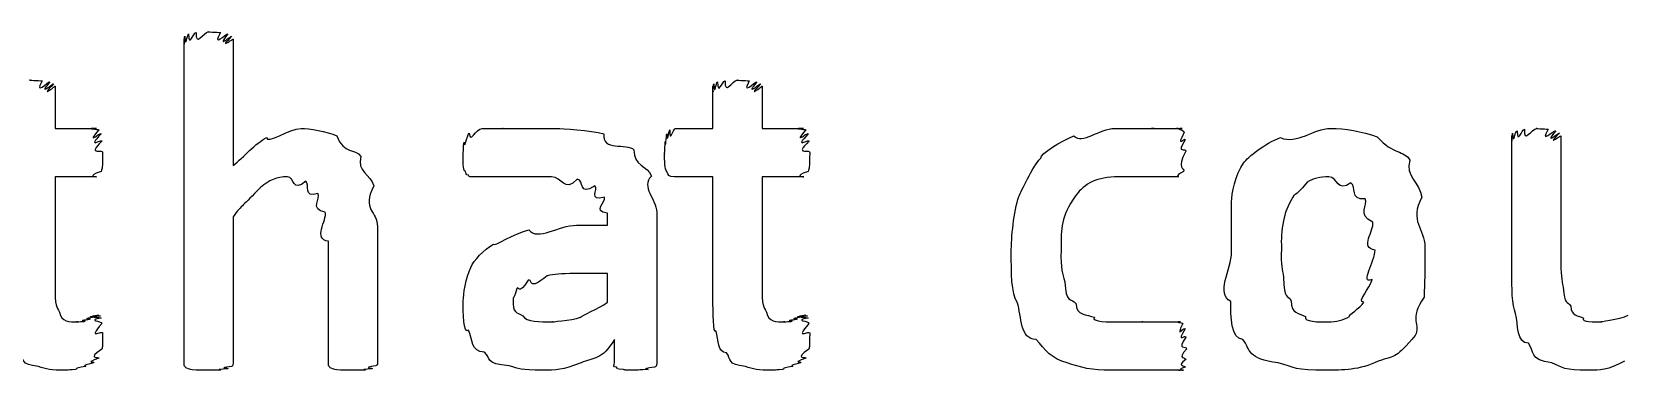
# Model space of a CAD drawing. Header units: millimetres. Extents: x 0 to 216, y 0 to 279.
# Drawn here: x 59.49 to 71.08, y 171.34 to 173.81 of the extents above; entities that cross this region are included whole.
import ezdxf

# ---------------------------------------------------------------- set-up
doc = ezdxf.new("R2010")
doc.units = ezdxf.units.MM
doc.layers.get('0').update_dxf_attribs({"linetype": 'CONTINUOUS'})

msp = doc.modelspace()

# ---------------------------------------------------------------- linework, layer by layer
at = {"color": 0}
for p, q in [((60.5966, 171.391), (60.5966, 173.75)), ((60.9547, 173.75), (60.9547, 172.829)), ((59.6554, 173.408), (59.6554, 173.1)), ((64.455, 173.1), (64.455, 173.408)), ((64.8134, 173.408), (64.8134, 173.1)), ((59.6554, 173.1), (59.9585, 173.1)), ((64.1794, 173.1), (64.455, 173.1)), ((64.8134, 173.1), (65.1164, 173.1)), ((70.2829, 172.058), (70.2829, 173.045)), ((70.6409, 173.045), (70.6409, 172.157)), ((59.9585, 172.747), (59.6554, 172.747)), ((59.6554, 172.747), (59.6554, 171.975)), ((64.455, 172.747), (64.1738, 172.747)), ((64.455, 171.854), (64.455, 172.747)), ((65.1164, 172.747), (64.8134, 172.747)), ((64.8134, 172.747), (64.8134, 171.975)), ((60.9547, 172.455), (60.9547, 171.391)), ((63.6859, 172.394), (63.6859, 172.482)), ((64.0443, 172.488), (64.0443, 171.391)), ((62.0078, 172.383), (62.0078, 171.391)), ((63.4601, 172.394), (63.6859, 172.394)), ((61.6493, 171.391), (61.6493, 172.278)), ((69.2848, 172.212), (69.2848, 172.212)), ((69.6489, 172.234), (69.6489, 172.234)), ((63.6859, 172.041), (63.4488, 172.041)), ((63.6859, 171.832), (63.6859, 172.041)), ((60.0026, 171.606), (60.0026, 171.606)), ((65.1605, 171.606), (65.1605, 171.606)), ((63.7357, 171.391), (63.7357, 171.561)), ((67.9097, 171.49), (67.9097, 171.49))]:
    msp.add_line(p, q, dxfattribs=at)
for points in [[(60.5966, 173.75), (60.5966, 173.658), (60.5977, 173.764), (60.6019, 173.772)], [(60.6019, 173.772), (60.6076, 173.673), (60.6185, 173.784), (60.6294, 173.789)], [(60.6294, 173.789), (60.6323, 173.684), (60.6626, 173.8), (60.6848, 173.8)], [(60.6848, 173.8), (60.6806, 173.687), (60.7399, 173.805), (60.773, 173.805)], [(60.773, 173.805), (60.7508, 173.805), (60.839, 173.802), (60.8612, 173.8)], [(60.8612, 173.8), (60.7977, 173.684), (60.9053, 173.795), (60.9163, 173.789)], [(60.9163, 173.789), (60.8238, 173.673), (60.9395, 173.779), (60.9438, 173.772)], [(60.9438, 173.772), (60.8348, 173.662), (60.9547, 173.761), (60.9547, 173.75)], [(59.4734, 173.452), (59.4512, 173.452), (59.5394, 173.45), (59.5616, 173.447)], [(59.5616, 173.447), (59.4981, 173.331), (59.6057, 173.444), (59.6166, 173.441)], [(59.6166, 173.441), (59.5242, 173.323), (59.6403, 173.432), (59.6441, 173.425)], [(59.6441, 173.425), (59.5355, 173.309), (59.6554, 173.411), (59.6554, 173.408)], [(64.455, 173.408), (64.455, 173.309), (64.4564, 173.416), (64.4606, 173.425)], [(64.4606, 173.425), (64.4659, 173.323), (64.4772, 173.437), (64.4881, 173.441)], [(64.4881, 173.441), (64.491, 173.331), (64.5213, 173.447), (64.5432, 173.447)], [(64.5432, 173.447), (64.5389, 173.334), (64.5982, 173.452), (64.6314, 173.452)], [(64.6314, 173.452), (64.6095, 173.452), (64.6977, 173.45), (64.7196, 173.447)], [(64.7196, 173.447), (64.6561, 173.331), (64.7637, 173.444), (64.7746, 173.441)], [(64.7746, 173.441), (64.6825, 173.323), (64.7982, 173.432), (64.8021, 173.425)], [(64.8021, 173.425), (64.6934, 173.309), (64.8134, 173.411), (64.8134, 173.408)], [(59.9585, 173.1), (59.8622, 173.1), (59.9708, 173.095), (59.975, 173.089)], [(59.975, 173.089), (59.8731, 172.97), (59.9874, 173.075), (59.9916, 173.061)], [(59.9916, 173.061), (59.8812, 172.941), (59.9969, 173.028), (59.9969, 173.006)], [(59.9969, 173.006), (59.884, 172.897), (60.0026, 172.956), (60.0026, 172.923)], [(60.9547, 172.829), (61.0334, 172.893), (61.1159, 172.989), (61.1974, 173.033)], [(61.1974, 173.033), (61.1988, 172.981), (61.3653, 173.1), (61.4507, 173.1)], [(61.4507, 173.1), (61.5033, 173.1), (61.6398, 173.08), (61.71, 173.045)], [(61.71, 173.045), (61.765, 172.908), (61.8423, 172.957), (61.8864, 172.896)], [(62.6332, 172.901), (62.6332, 172.893), (62.6346, 172.978), (62.6389, 173)], [(62.6389, 173), (62.6442, 172.937), (62.6579, 173.045), (62.6773, 173.066)], [(62.6773, 173.066), (62.6801, 172.981), (62.7271, 173.1), (62.7712, 173.1)], [(62.7712, 173.1), (62.7683, 173.1), (62.8661, 173.1), (62.9253, 173.1)], [(62.9253, 173.1), (62.8869, 173.1), (63.0467, 173.1), (63.1126, 173.1)], [(63.1126, 173.1), (63.1402, 173.1), (63.252, 173.1), (63.3222, 173.1)], [(63.3222, 173.1), (63.3416, 173.1), (63.5663, 173.086), (63.6584, 173.061)], [(63.6584, 173.061), (63.6432, 172.93), (63.8238, 172.996), (63.8789, 172.945)], [(64.1022, 172.923), (64.1022, 172.897), (64.1036, 172.984), (64.1078, 173.006)], [(64.1078, 173.006), (64.1092, 172.941), (64.1145, 173.046), (64.1188, 173.061)], [(64.1188, 173.061), (64.1202, 172.97), (64.1325, 173.084), (64.1406, 173.089)], [(64.1406, 173.089), (64.1382, 172.981), (64.1643, 173.1), (64.1794, 173.1)], [(65.1164, 173.1), (65.0201, 173.1), (65.1288, 173.095), (65.133, 173.089)], [(65.133, 173.089), (65.0311, 172.97), (65.1454, 173.075), (65.1496, 173.061)], [(65.1496, 173.061), (65.0392, 172.941), (65.1549, 173.028), (65.1549, 173.006)], [(65.1549, 173.006), (65.042, 172.897), (65.1605, 172.956), (65.1605, 172.923)], [(66.8457, 172.884), (66.8433, 172.912), (66.996, 173.011), (67.0885, 173.045)], [(67.0885, 173.045), (67.1449, 172.981), (67.2786, 173.1), (67.3862, 173.1)], [(67.3862, 173.1), (67.4204, 173.1), (67.4867, 173.1), (67.5351, 173.1)], [(67.5351, 173.1), (67.5199, 173.1), (67.6314, 173.1), (67.6727, 173.1)], [(67.6727, 173.1), (67.601, 173.1), (67.7499, 173.1), (67.7831, 173.1)], [(67.7831, 173.1), (67.7845, 173.1), (67.8381, 173.1), (67.849, 173.1)], [(67.849, 173.1), (67.8106, 173.1), (67.8727, 173.1), (67.8766, 173.1)], [(67.8766, 173.1), (67.8215, 173.1), (67.8889, 173.09), (67.8931, 173.072)], [(67.8931, 173.072), (67.8286, 172.948), (67.8988, 173.039), (67.8988, 173.017)], [(67.8988, 173.017), (67.8325, 172.904), (67.9041, 172.967), (67.9041, 172.934)], [(68.326, 172.846), (68.3588, 172.893), (68.4773, 172.989), (68.5959, 173.033)], [(68.5959, 173.033), (68.7144, 172.981), (68.8386, 173.1), (68.9599, 173.1)], [(68.9599, 173.1), (69.0672, 173.1), (69.1871, 173.079), (69.3014, 173.039)], [(69.3014, 173.039), (69.4171, 172.904), (69.4972, 172.945), (69.5385, 172.868)], [(70.2829, 173.045), (70.2829, 172.952), (70.2839, 173.058), (70.2882, 173.066)], [(70.2882, 173.066), (70.2938, 172.967), (70.3061, 173.079), (70.3213, 173.083)], [(70.3213, 173.083), (70.3227, 172.978), (70.3545, 173.094), (70.3763, 173.094)], [(70.3763, 173.094), (70.3668, 172.981), (70.4275, 173.1), (70.4645, 173.1)], [(70.4645, 173.1), (70.437, 173.1), (70.5252, 173.097), (70.5474, 173.094)], [(70.5474, 173.094), (70.4811, 172.978), (70.5873, 173.09), (70.6025, 173.083)], [(70.6025, 173.083), (70.51, 172.967), (70.6258, 173.073), (70.63, 173.066)], [(70.63, 173.066), (70.521, 172.956), (70.6409, 173.055), (70.6409, 173.045)], [(60.0026, 172.923), (60.0026, 172.802), (59.9983, 172.814), (59.9916, 172.785)], [(61.8864, 172.896), (61.8532, 172.787), (61.9608, 172.765), (61.9799, 172.68)], [(62.6332, 172.835), (62.6332, 172.827), (62.6332, 172.879), (62.6332, 172.901)], [(63.8789, 172.945), (63.875, 172.827), (63.9794, 172.829), (64.0059, 172.752)], [(64.1188, 172.785), (64.1022, 172.802), (64.1022, 172.86), (64.1022, 172.923)], [(65.1605, 172.923), (65.1605, 172.802), (65.1563, 172.814), (65.1496, 172.785)], [(66.6859, 172.604), (66.7082, 172.648), (66.7798, 172.81), (66.8457, 172.884)], [(67.9041, 172.934), (67.8325, 172.802), (67.8988, 172.814), (67.8879, 172.785)], [(59.9916, 172.785), (59.8703, 172.747), (59.9722, 172.747), (59.9585, 172.747)], [(62.6498, 172.785), (62.636, 172.787), (62.636, 172.816), (62.6332, 172.835)], [(62.6717, 172.758), (62.6512, 172.761), (62.6565, 172.774), (62.6498, 172.785)], [(64.1738, 172.747), (64.1269, 172.747), (64.1325, 172.759), (64.1188, 172.785)], [(65.1496, 172.785), (65.0282, 172.747), (65.1302, 172.747), (65.1164, 172.747)], [(67.8879, 172.785), (67.8106, 172.747), (67.8628, 172.747), (67.849, 172.747)], [(68.2378, 172.565), (68.2378, 172.617), (68.2667, 172.769), (68.326, 172.846)], [(69.5385, 172.868), (69.5015, 172.754), (69.6115, 172.704), (69.6267, 172.598)], [(61.1533, 172.67), (61.0224, 172.529), (61.0235, 172.55), (60.9547, 172.455)], [(61.3516, 172.747), (61.269, 172.747), (61.2193, 172.721), (61.1533, 172.67)], [(61.4839, 172.714), (61.3862, 172.628), (61.4027, 172.747), (61.3516, 172.747)], [(61.5721, 172.625), (61.4592, 172.588), (61.5199, 172.694), (61.4839, 172.714)], [(61.9799, 172.68), (61.8892, 172.504), (62.0078, 172.5), (62.0078, 172.383)], [(62.6992, 172.747), (62.6664, 172.747), (62.6787, 172.75), (62.6717, 172.758)], [(62.7712, 172.747), (62.6911, 172.747), (62.7133, 172.747), (62.6992, 172.747)], [(62.8922, 172.747), (62.7574, 172.747), (62.804, 172.747), (62.7712, 172.747)], [(63.0576, 172.747), (62.9708, 172.747), (62.9391, 172.747), (62.8922, 172.747)], [(63.2781, 172.747), (63.0989, 172.747), (63.1239, 172.747), (63.0576, 172.747)], [(63.4654, 172.73), (63.3719, 172.628), (63.3511, 172.747), (63.2781, 172.747)], [(63.5924, 172.68), (63.4739, 172.606), (63.5166, 172.719), (63.4654, 172.73)], [(63.664, 172.598), (63.5399, 172.562), (63.6252, 172.659), (63.5924, 172.68)], [(64.0059, 172.752), (63.9258, 172.672), (64.0443, 172.587), (64.0443, 172.488)], [(67.4137, 172.747), (67.2511, 172.747), (67.1724, 172.7), (67.0994, 172.609)], [(67.5845, 172.747), (67.4536, 172.747), (67.4797, 172.747), (67.4137, 172.747)], [(67.7058, 172.747), (67.6674, 172.747), (67.6314, 172.747), (67.5845, 172.747)], [(67.794, 172.747), (67.7362, 172.747), (67.7414, 172.747), (67.7058, 172.747)], [(67.849, 172.747), (67.7803, 172.747), (67.8159, 172.747), (67.794, 172.747)], [(68.7888, 172.708), (68.6816, 172.577), (68.713, 172.645), (68.6841, 172.598)], [(68.9487, 172.747), (68.8841, 172.747), (68.8329, 172.733), (68.7888, 172.708)], [(69.1085, 172.703), (69.0093, 172.628), (69.0107, 172.747), (68.9487, 172.747)], [(69.2132, 172.587), (69.0975, 172.573), (69.1526, 172.677), (69.1085, 172.703)], [(61.6271, 172.488), (61.5075, 172.511), (61.5968, 172.588), (61.5721, 172.625)], [(63.6859, 172.482), (63.5702, 172.496), (63.6778, 172.565), (63.664, 172.598)], [(66.6309, 172.195), (66.6309, 172.306), (66.6489, 172.493), (66.6859, 172.604)], [(67.0994, 172.609), (66.9907, 172.445), (66.9946, 172.384), (66.9946, 172.212)], [(68.2378, 172.201), (68.2378, 172.28), (68.2378, 172.455), (68.2378, 172.565)], [(68.6841, 172.598), (68.6234, 172.482), (68.6319, 172.493), (68.6181, 172.427)], [(69.2686, 172.416), (69.1487, 172.474), (69.2383, 172.539), (69.2132, 172.587)], [(69.6267, 172.598), (69.5304, 172.423), (69.6489, 172.369), (69.6489, 172.234)], [(61.6493, 172.278), (61.5336, 172.286), (61.6409, 172.435), (61.6271, 172.488)], [(68.6181, 172.427), (68.5973, 172.353), (68.6015, 172.296), (68.6015, 172.223)], [(62.8537, 172.256), (62.8495, 172.231), (63.0093, 172.339), (63.1126, 172.361)], [(63.1126, 172.361), (63.1733, 172.275), (63.3307, 172.394), (63.4601, 172.394)], [(69.2848, 172.212), (69.1706, 172.229), (69.2796, 172.353), (69.2686, 172.416)], [(62.6883, 172.085), (62.7105, 172.14), (62.7835, 172.212), (62.8537, 172.256)], [(66.675, 171.832), (66.6309, 171.89), (66.6309, 172.059), (66.6309, 172.195)], [(66.9946, 172.212), (66.9907, 172.066), (67.0031, 172.047), (67.0221, 171.981)], [(68.2322, 171.837), (68.1193, 171.894), (68.2378, 172.065), (68.2378, 172.201)], [(68.6015, 172.223), (68.5973, 172.088), (68.6072, 172.08), (68.6181, 172.014)], [(69.263, 171.997), (69.1706, 171.96), (69.2848, 172.135), (69.2848, 172.212)], [(69.6489, 172.234), (69.6489, 172.037), (69.6461, 171.981), (69.6433, 171.87)], [(62.6332, 171.843), (62.6332, 171.883), (62.6512, 172.015), (62.6883, 172.085)], [(70.6409, 172.157), (70.6381, 172.03), (70.6466, 171.997), (70.6575, 171.942)], [(59.6554, 171.975), (59.6526, 171.783), (59.6664, 171.807), (59.6882, 171.76)], [(63.1074, 171.992), (63.0301, 171.876), (63.0424, 171.956), (63.0245, 171.931)], [(63.2449, 172.025), (63.1031, 171.905), (63.143, 172.005), (63.1074, 171.992)], [(63.4488, 172.041), (63.3345, 172.041), (63.3028, 172.036), (63.2449, 172.025)], [(64.8134, 171.975), (64.8106, 171.783), (64.8243, 171.807), (64.8462, 171.76)], [(67.0221, 171.981), (67.0278, 171.821), (67.0676, 171.865), (67.105, 171.821)], [(68.6181, 172.014), (68.6195, 171.843), (68.647, 171.894), (68.6731, 171.843)], [(69.2023, 171.832), (69.1444, 171.832), (69.252, 171.934), (69.263, 171.997)], [(70.3104, 171.749), (70.2829, 171.812), (70.2829, 171.936), (70.2829, 172.058)], [(62.6717, 171.628), (62.6332, 171.592), (62.6332, 171.762), (62.6332, 171.843)], [(63.0245, 171.931), (62.9931, 171.827), (62.9969, 171.883), (62.9969, 171.854)], [(62.9969, 171.854), (62.9931, 171.746), (63.0206, 171.762), (63.0686, 171.733)], [(64.4772, 171.622), (64.455, 171.592), (64.455, 171.766), (64.455, 171.854)], [(68.3204, 171.561), (68.2336, 171.563), (68.2322, 171.73), (68.2322, 171.837)], [(68.6731, 171.843), (68.6703, 171.744), (68.7338, 171.756), (68.7779, 171.727)], [(69.6433, 171.87), (69.5276, 171.702), (69.6214, 171.669), (69.5773, 171.589)], [(70.6575, 171.942), (70.6646, 171.806), (70.6907, 171.844), (70.7125, 171.804)], [(59.6882, 171.76), (59.7006, 171.688), (59.7574, 171.688), (59.8205, 171.688)], [(59.9144, 171.71), (59.8399, 171.71), (59.9391, 171.723), (59.9475, 171.727)], [(59.9475, 171.727), (59.8593, 171.722), (59.9666, 171.738), (59.975, 171.738)], [(59.975, 171.738), (59.8703, 171.722), (59.9817, 171.735), (59.986, 171.733)], [(59.986, 171.733), (59.877, 171.717), (59.9916, 171.727), (59.9916, 171.716)], [(63.0686, 171.733), (63.0922, 171.688), (63.1913, 171.688), (63.2837, 171.688)], [(63.2837, 171.688), (63.2576, 171.688), (63.4242, 171.699), (63.4877, 171.722)], [(63.4877, 171.722), (63.5, 171.735), (63.6157, 171.783), (63.6859, 171.832)], [(64.8462, 171.76), (64.8589, 171.688), (64.9153, 171.688), (64.9785, 171.688)], [(65.0723, 171.71), (64.9979, 171.71), (65.097, 171.723), (65.1055, 171.727)], [(65.1055, 171.727), (65.0173, 171.722), (65.1245, 171.738), (65.133, 171.738)], [(65.133, 171.738), (65.0282, 171.722), (65.1397, 171.735), (65.1439, 171.733)], [(65.1439, 171.733), (65.0353, 171.717), (65.1496, 171.727), (65.1496, 171.716)], [(66.8129, 171.561), (66.693, 171.559), (66.7082, 171.724), (66.675, 171.832)], [(67.105, 171.821), (67.1008, 171.733), (67.1848, 171.744), (67.2373, 171.722)], [(67.2373, 171.722), (67.207, 171.688), (67.353, 171.688), (67.419, 171.688)], [(68.7779, 171.727), (68.7585, 171.688), (68.877, 171.688), (68.9434, 171.688)], [(68.9434, 171.688), (69.0012, 171.688), (69.0534, 171.701), (69.0975, 171.727)], [(69.0975, 171.727), (69.0894, 171.739), (69.1762, 171.788), (69.2023, 171.832)], [(70.4039, 171.534), (70.3185, 171.53), (70.328, 171.668), (70.3104, 171.749)], [(70.7125, 171.804), (70.7125, 171.728), (70.769, 171.738), (70.8064, 171.716)], [(70.9387, 171.688), (70.9027, 171.688), (71.0681, 171.705), (71.1316, 171.738)], [(59.8205, 171.688), (59.7849, 171.688), (59.8607, 171.69), (59.8759, 171.694)], [(59.8759, 171.694), (59.8152, 171.699), (59.9034, 171.706), (59.9144, 171.71)], [(59.9916, 171.716), (59.8812, 171.699), (59.9969, 171.695), (59.9969, 171.678)], [(59.9969, 171.678), (59.884, 171.545), (60.0026, 171.635), (60.0026, 171.606)], [(60.0026, 171.606), (60.0026, 171.468), (59.9997, 171.519), (59.9969, 171.49)], [(62.7874, 171.468), (62.6883, 171.468), (62.7006, 171.564), (62.6717, 171.628)], [(64.5541, 171.462), (64.4881, 171.464), (64.4948, 171.559), (64.4772, 171.622)], [(64.9785, 171.688), (64.9429, 171.688), (65.0187, 171.69), (65.0339, 171.694)], [(65.0339, 171.694), (64.9732, 171.699), (65.0614, 171.706), (65.0723, 171.71)], [(65.1496, 171.716), (65.0392, 171.699), (65.1549, 171.695), (65.1549, 171.678)], [(65.1549, 171.678), (65.042, 171.545), (65.1605, 171.635), (65.1605, 171.606)], [(65.1605, 171.606), (65.1605, 171.468), (65.1577, 171.519), (65.1549, 171.49)], [(67.419, 171.688), (67.4578, 171.688), (67.5418, 171.688), (67.5901, 171.688)], [(67.5901, 171.688), (67.5527, 171.688), (67.6797, 171.688), (67.7168, 171.688)], [(67.7168, 171.688), (67.7443, 171.688), (67.7831, 171.688), (67.8049, 171.688)], [(67.8049, 171.688), (67.7912, 171.688), (67.8505, 171.688), (67.8656, 171.688)], [(67.8656, 171.688), (67.8134, 171.688), (67.878, 171.684), (67.8822, 171.678)], [(67.8822, 171.678), (67.8243, 171.556), (67.8946, 171.657), (67.8988, 171.639)], [(67.8988, 171.639), (67.8325, 171.523), (67.9041, 171.603), (67.9041, 171.578)], [(70.8064, 171.716), (70.7856, 171.688), (70.8865, 171.688), (70.9387, 171.688)], [(59.9969, 171.49), (59.877, 171.409), (59.986, 171.438), (59.975, 171.424)], [(63.7357, 171.561), (63.6475, 171.409), (63.5811, 171.427), (63.4929, 171.391)], [(65.1549, 171.49), (65.0353, 171.409), (65.1439, 171.438), (65.133, 171.424)], [(67.0387, 171.391), (66.9315, 171.413), (66.8747, 171.487), (66.8129, 171.561)], [(67.9041, 171.578), (67.8353, 171.471), (67.9097, 171.523), (67.9097, 171.49)], [(67.9097, 171.49), (67.8353, 171.409), (67.9069, 171.435), (67.9041, 171.413)], [(68.5793, 171.391), (68.3507, 171.413), (68.3782, 171.487), (68.3204, 171.561)], [(69.5773, 171.589), (69.4394, 171.424), (69.4422, 171.446), (69.3071, 171.402)], [(70.575, 171.391), (70.4067, 171.409), (70.448, 171.475), (70.4039, 171.534)], [(59.5341, 171.363), (59.399, 171.376), (59.4321, 171.418), (59.3961, 171.462)], [(59.9362, 171.391), (59.8219, 171.36), (59.8978, 171.37), (59.8759, 171.363)], [(59.975, 171.424), (59.8593, 171.383), (59.9542, 171.402), (59.9362, 171.391)], [(60.6019, 171.363), (60.5966, 171.36), (60.5966, 171.38), (60.5966, 171.391)], [(60.9547, 171.391), (60.9519, 171.36), (60.9505, 171.37), (60.9438, 171.363)], [(61.655, 171.363), (61.6507, 171.36), (61.6493, 171.38), (61.6493, 171.391)], [(62.0078, 171.391), (62.0078, 171.365), (62.0035, 171.376), (61.9965, 171.369)], [(62.9694, 171.369), (62.7874, 171.38), (62.8385, 171.424), (62.7874, 171.468)], [(63.4929, 171.391), (63.3525, 171.336), (63.3113, 171.336), (63.2121, 171.336)], [(63.7522, 171.358), (63.7205, 171.358), (63.7357, 171.376), (63.7357, 171.391)], [(64.0443, 171.391), (64.0443, 171.358), (64.0387, 171.365), (64.0278, 171.358)], [(64.692, 171.363), (64.5569, 171.376), (64.5901, 171.418), (64.5541, 171.462)], [(65.0946, 171.391), (64.9799, 171.36), (65.0558, 171.37), (65.0339, 171.363)], [(65.133, 171.424), (65.0173, 171.383), (65.1122, 171.402), (65.0946, 171.391)], [(67.353, 171.336), (67.2289, 171.336), (67.1297, 171.354), (67.0387, 171.391)], [(67.9041, 171.413), (67.8325, 171.365), (67.9016, 171.371), (67.8988, 171.358)], [(68.9268, 171.336), (68.7007, 171.336), (68.6964, 171.354), (68.5793, 171.391)], [(69.3071, 171.402), (69.1706, 171.336), (69.0481, 171.336), (68.9268, 171.336)], [(70.8395, 171.336), (70.6684, 171.336), (70.648, 171.354), (70.575, 171.391)], [(71.1041, 171.402), (70.9799, 171.336), (70.9306, 171.336), (70.8395, 171.336)], [(59.727, 171.336), (59.6276, 171.336), (59.5891, 171.344), (59.5341, 171.363)], [(59.8039, 171.341), (59.727, 171.336), (59.7517, 171.336), (59.727, 171.336)], [(59.8759, 171.363), (59.7778, 171.347), (59.829, 171.348), (59.8039, 171.341)], [(60.6294, 171.347), (60.6076, 171.349), (60.609, 171.359), (60.6019, 171.363)], [(60.6848, 171.336), (60.6323, 171.339), (60.6432, 171.342), (60.6294, 171.347)], [(60.773, 171.336), (60.6806, 171.336), (60.7095, 171.336), (60.6848, 171.336)], [(60.8612, 171.336), (60.7508, 171.336), (60.8087, 171.336), (60.773, 171.336)], [(60.9163, 171.347), (60.7977, 171.339), (60.8859, 171.339), (60.8612, 171.336)], [(60.9438, 171.363), (60.8238, 171.349), (60.93, 171.354), (60.9163, 171.347)], [(61.6825, 171.347), (61.6617, 171.349), (61.6617, 171.359), (61.655, 171.363)], [(61.7375, 171.336), (61.6878, 171.339), (61.6962, 171.342), (61.6825, 171.347)], [(61.8314, 171.336), (61.7347, 171.336), (61.7622, 171.336), (61.7375, 171.336)], [(61.9139, 171.336), (61.8049, 171.336), (61.8642, 171.336), (61.8314, 171.336)], [(61.9689, 171.347), (61.8532, 171.339), (61.9386, 171.339), (61.9139, 171.336)], [(61.9965, 171.369), (61.8779, 171.349), (61.9827, 171.354), (61.9689, 171.347)], [(63.2121, 171.336), (63.0481, 171.336), (63.0424, 171.347), (62.9694, 171.369)], [(63.8016, 171.341), (63.7427, 171.342), (63.7632, 171.349), (63.7522, 171.358)], [(63.8898, 171.336), (63.7868, 171.336), (63.8238, 171.337), (63.8016, 171.341)], [(63.978, 171.341), (63.8637, 171.336), (63.93, 171.336), (63.8898, 171.336)], [(64.0278, 171.358), (63.9039, 171.342), (64.0002, 171.344), (63.978, 171.341)], [(64.885, 171.336), (64.7859, 171.336), (64.7471, 171.344), (64.692, 171.363)], [(64.9623, 171.341), (64.885, 171.336), (64.9097, 171.336), (64.885, 171.336)], [(65.0339, 171.363), (64.9358, 171.347), (64.987, 171.348), (64.9623, 171.341)], [(67.5128, 171.336), (67.4028, 171.336), (67.4081, 171.336), (67.353, 171.336)], [(67.6617, 171.336), (67.5086, 171.336), (67.5679, 171.336), (67.5128, 171.336)], [(67.7831, 171.336), (67.7182, 171.336), (67.7086, 171.336), (67.6617, 171.336)], [(67.86, 171.336), (67.7884, 171.336), (67.8187, 171.336), (67.7831, 171.336)], [(67.8879, 171.336), (67.8173, 171.336), (67.8737, 171.336), (67.86, 171.336)], [(67.8988, 171.358), (67.8286, 171.336), (67.8946, 171.336), (67.8879, 171.336)]]:
    msp.add_open_spline(points, degree=3, dxfattribs=at)

doc.saveas('drawing.dxf')
